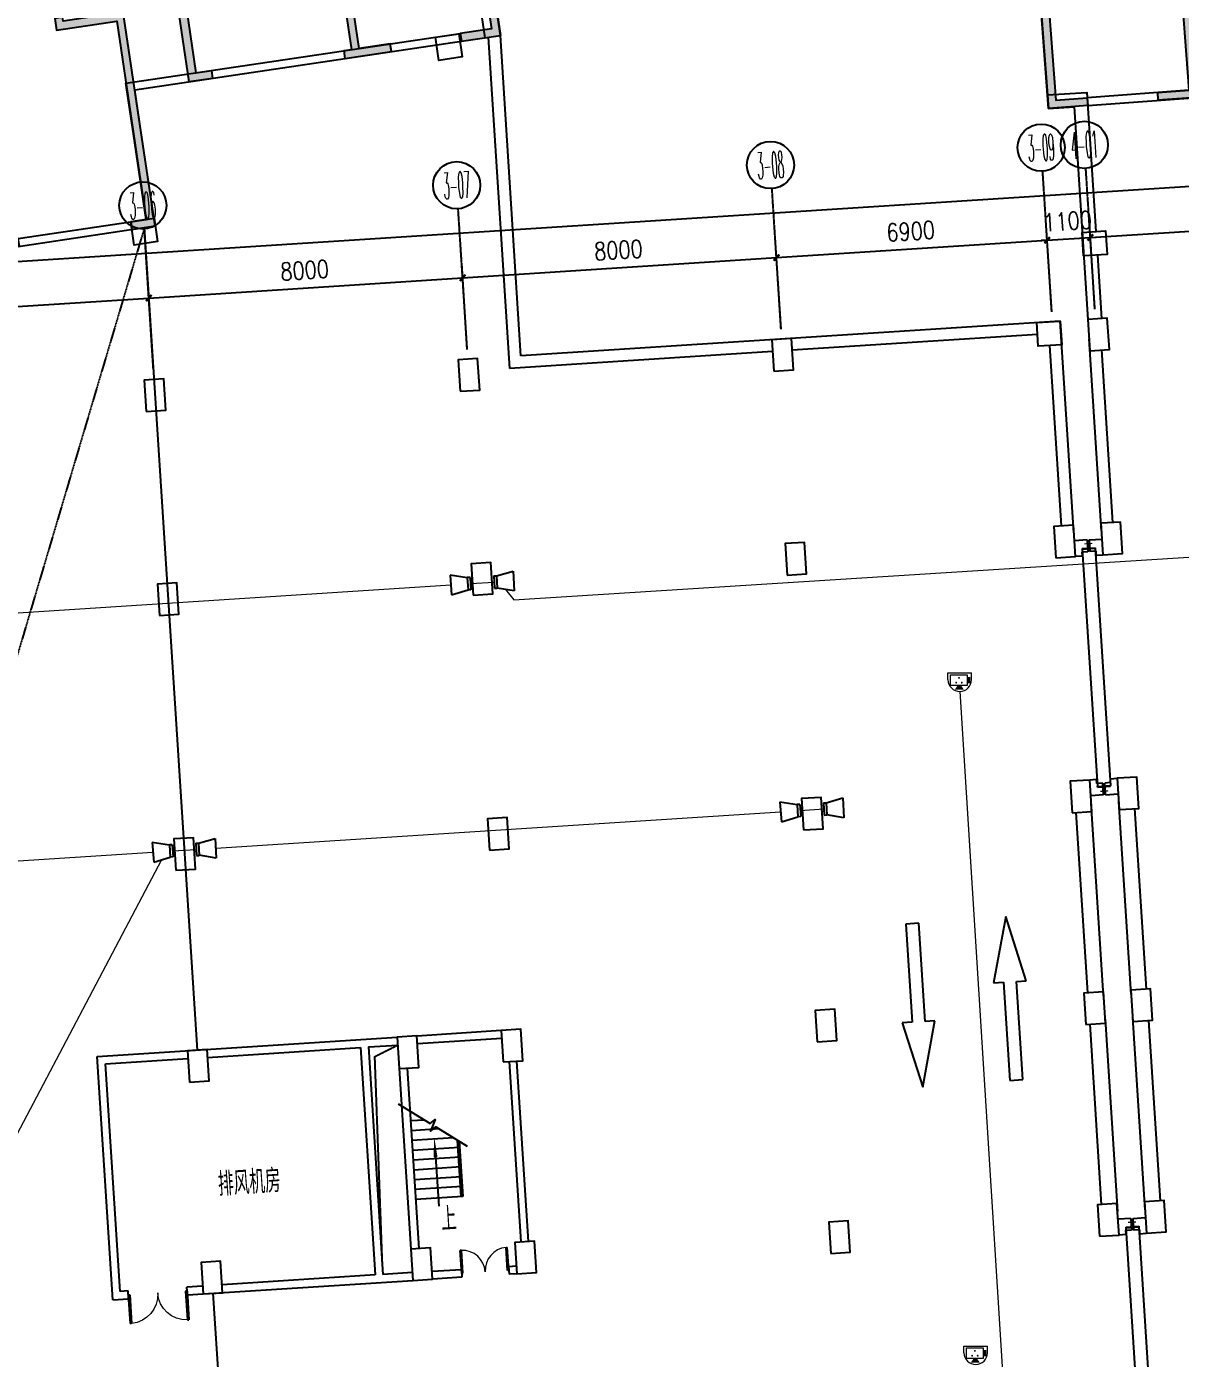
# Model space of a CAD drawing. Extents: x -781653 to 929899, y -295171 to 30012.
# Drawn here: x -165769 to -136419, y -153139 to -119255 of the extents above; entities that cross this region are included whole.
import ezdxf
from ezdxf.enums import TextEntityAlignment as Align

# ---------------------------------------------------------------- set-up
doc = ezdxf.new("R2010")
doc.units = 0
doc.header["$LTSCALE"] = 10
doc.header["$MEASUREMENT"] = 0
doc.linetypes.add('CENTER', pattern=[2, 1.25, -0.25, 0.25, -0.25])
doc.linetypes.add('DASH', pattern=[0.35, 0.25, -0.1])
doc.layers.get('0').update_dxf_attribs({"linetype": 'CONTINUOUS'})
doc.layers.get('Defpoints').update_dxf_attribs({"linetype": 'CONTINUOUS'})
for name, color, linetype in [('A-STAIRS', 9, 'CONTINUOUS'), ('AXIS', 3, 'CONTINUOUS'), ('AXIS_TEXT', 7, 'CONTINUOUS'), ('COLU', 1, 'CONTINUOUS'), ('DIM_SYMB', 3, 'CONTINUOUS'), ('DOTE', 8, 'CENTER'), ('PUB_DIM', 3, 'CONTINUOUS'), ('Q', 7, 'CONTINUOUS'), ('Q-200填充', 252, 'CONTINUOUS'), ('RD-equip', 3, 'CONTINUOUS'), ('STAIR', 9, 'CONTINUOUS'), ('TEXT', 7, 'CONTINUOUS'), ('wall', 8, 'CONTINUOUS'), ('WINDOW', 4, 'CONTINUOUS'), ('结构墙', 1, 'CONTINUOUS'), ('行车方向', 4, 'CONTINUOUS'), ('行车线', 207, 'CONTINUOUS')]:
    doc.layers.add(name, color=color, linetype=linetype)
doc.layers.add('RD-line', color=2, linetype='CONTINUOUS', lineweight=0)
doc.layers.get('DOTE').off()
doc.styles.add('_TCH_AXIS', font='COMPLEX', dxfattribs={"bigfont": 'GBCBIG'})
doc.styles.add('_TEL_DIM', font='SIMPLEX', dxfattribs={"width": 0.8, "height": 3.5, "bigfont": 'HZTXT'})
doc.styles.add('COMPLEX', font='COMPLEX')
doc.styles.add('DIM_FONT', font='SIMPLEX', dxfattribs={"width": 0.8, "bigfont": 'HZTXT'})
doc.styles.add('FS2', font='tjromans.shx', dxfattribs={"width": 0.8, "bigfont": 'tjhztxt.shx'})
doc.linetypes.add('BRA', pattern='A,2.8,-0.1,["B",_TEL_DIM,S=0.07,R=0,X=0,Y=-0.12],-0.25', length=3.15)
doc.linetypes.add('CCTV', pattern='A,2.8,-0.1,["V",_TEL_DIM,S=0.07,R=0,X=0,Y=-0.12],-0.25', length=3.15)
doc.dimstyles.new('DIMN300', dxfattribs={"dimscale": 3, "dimtxt": 300, "dimasz": 100, "dimexe": 250, "dimexo": 300, "dimgap": 150, "dimtad": 1, "dimdec": 0, "dimzin": 0, "dimdsep": 46, "dimtxsty": 'DIM_FONT', "dimblk": 'ARCHTICK', "dimcen": 0.09, "dimclrt": 7, "dimazin": 2, "dimtfac": 1, "dimtdec": 0, "dimtix": 1, "dimtmove": 2, "dimatfit": 3, "dimfxl": 0, "dimtolj": 1, "dimtzin": 0, "dimarcsym": 0})

# ---------------------------------------------------------------- blocks, each defined once
blk = doc.blocks.new('JG003')
at = {"layer": 'Q-200填充'}
h = blk.add_hatch(color=256, dxfattribs=at)
h.paths.add_polyline_path([(23000, -3300), (22900, -3300), (22900, -3500), (23000, -3500), (25300, -3500), (25300, -3085), (25100, -3085), (25100, -3300), (23200, -3300), (23200, -2450), (23200, -2350), (23200, -200), (23200, -200), (23200, 0), (23000, 0), (23000, 0), (20600, 0), (20600, -200), (23000, -200), (23000, -2350), (20800, -2350), (20800, -1825), (20600, -1825), (20600, -3300), (20600, -3300), (20600, -3500), (20700, -3500), (20800, -3500), (20900, -3500), (20900, -3300), (20800, -3300), (20800, -2550), (23000, -2550)])
h.paths.add_polyline_path([(17650, 3900), (17650, 3700), (18400, 3700), (18400, 3600), (18600, 3600), (18600, 3700), (18700, 3700), (18700, 3900), (18600, 3900)])
h.paths.add_polyline_path([(20800, 4000), (20800, 3700), (20600, 3700), (20500, 3700), (20500, 3900), (20600, 3900), (20600, 4000), (20600, 4000), (20600, 4200), (23200, 4200), (23200, 2250), (23200, 2150), (23200, 1100), (23000, 1100), (23000, 2150), (20800, 2150), (20800, 1625), (20600, 1625), (20600, 2350), (21750, 2350), (21950, 2350), (21950, 2350), (23000, 2350), (23000, 4000), (21950, 4000)])
h.paths.add_polyline_path([(25950, -4800), (29200, -4800), (29200, -6600), (29000, -6600), (29000, -5000), (26050, -5000), (26050, -6700), (25850, -6700), (25850, -5000), (24800, -5000), (24400, -5000), (24400, -4800)])
h.paths.add_polyline_path([(21200, -5000), (20800, -5000), (20800, -4800), (22600, -4800), (22600, -5000), (21400, -5000), (21400, -6000), (21200, -6000)])
h.paths.add_polyline_path([(11050, -4800), (7800, -4800), (7800, -6600), (8000, -6600), (8000, -5000), (10950, -5000), (10950, -6700), (11150, -6700), (11150, -5000), (12200, -5000), (12600, -5000), (12600, -4800)])
h.paths.add_polyline_path([(9600, -11800), (9600, -14000), (10000, -14000), (10000, -14200), (9400, -14200), (9400, -11800), (9400, -8700), (10950, -8700), (10950, -8600), (11150, -8600), (11150, -8900), (9600, -8900)])
h.paths.add_polyline_path([(13300, -14000), (12900, -14000), (12900, -14200), (13500, -14200), (13500, -13100), (14300, -13100), (14300, -12900), (13500, -12900), (13500, -11800), (13500, -8900), (13550, -8900), (13550, -8700), (13300, -8700), (13300, -11800)])
h.paths.add_polyline_path([(16900, -12900), (16100, -12900), (16100, -13100), (17100, -13100), (17100, -9900), (17100, -8600), (16900, -8600), (16900, -8700), (14700, -8700), (14700, -7100), (14750, -7100), (14750, -6900), (14500, -6900), (14500, -8900), (16900, -8900), (16900, -9900)])
h.paths.add_polyline_path([(27400, -11800), (27400, -14000), (27000, -14000), (27000, -14200), (27600, -14200), (27600, -11800), (27600, -8700), (26050, -8700), (26050, -8600), (25850, -8600), (25850, -8900), (27400, -8900)])
h.paths.add_polyline_path([(34450, -5800), (34450, -6000), (36800, -6000), (36800, -10500), (36000, -10500), (36000, -10700), (37000, -10700), (37000, -5800)])
h.paths.add_polyline_path([(35700, 0), (35700, -200), (36800, -200), (36800, -1650), (36800, -3300), (34350, -3300), (34350, -3500), (36800, -3500), (37000, -3500), (37000, -1650), (37000, 0)])
h.paths.add_polyline_path([(2550, -5800), (2550, -6000), (200, -6000), (200, -10500), (1000, -10500), (1000, -10700), (0, -10700), (0, -5800)])
h.paths.add_polyline_path([(17150, -3300), (17150, -3500), (16950, -3500), (16950, -3100), (18400, -3100), (18400, -1600), (18600, -1600), (18600, -3500), (18400, -3500), (18400, -3300)])
h.paths.add_polyline_path([(17025, 2400), (17225, 2400), (17225, -1760), (17025, -1760)])
h.paths.add_polyline_path([(2500, 0), (2500, -200), (3600, -200), (3600, -3500), (3900, -3500), (3900, -3300), (3800, -3300), (3800, -200), (4600, -200), (4600, 0)])
h.paths.add_polyline_path([(3600, -7450), (3800, -7450), (3800, -10500), (4000, -10500), (4000, -10700), (2800, -10700), (2800, -10500), (3600, -10500)])
h.paths.add_polyline_path([(34500, 0), (34500, -200), (33400, -200), (33400, -3500), (33100, -3500), (33100, -3300), (33200, -3300), (33200, -200), (32400, -200), (32400, 0)])
h.paths.add_polyline_path([(33400, -7450), (33200, -7450), (33200, -10500), (33000, -10500), (33000, -10700), (34200, -10700), (34200, -10500), (33400, -10500)])
h.paths.add_polyline_path([(6600, -1850), (6800, -1850), (6800, -3300), (7600, -3300), (7600, -3500), (5950, -3500), (5950, -3300), (6600, -3300)])
h.paths.add_polyline_path([(8100, 0), (8700, 0), (8700, -600), (8700, -800), (8700, -3500), (8500, -3500), (8500, -200), (8100, -200)])
h.paths.add_polyline_path([(11700, -600), (11700, -600), (11700, 0), (12400, 0), (12400, -200), (11900, -200), (11900, -1285), (11700, -1285), (11700, -800)], flags=17)
h.paths.add_polyline_path([(13300, 0), (14000, 0), (14000, -3500), (11700, -3500), (11700, -3085), (11900, -3085), (11900, -3300), (13800, -3300), (13800, -200), (13300, -200)])
h.paths.add_polyline_path([(7800, -10500), (7400, -10500), (7400, -10700), (8000, -10700), (8000, -8500), (7800, -8500)])
h.paths.add_polyline_path([(15800, -5000), (16200, -5000), (16200, -4800), (14400, -4800), (14400, -5000), (15600, -5000), (15600, -6000), (15800, -6000)])
h.paths.add_polyline_path([(15600, -6800), (15800, -6800), (15800, -6900), (17100, -6900), (17100, -8000), (16900, -8000), (16900, -7100), (15550, -7100), (15550, -6900), (15600, -6900)])
h.paths.add_polyline_path([(30400, -1850), (30200, -1850), (30200, -3300), (29400, -3300), (29400, -3500), (31050, -3500), (31050, -3300), (30400, -3300)])
h.paths.add_polyline_path([(28900, 0), (28300, 0), (28300, -600), (28300, -800), (28300, -3500), (28500, -3500), (28500, -200), (28900, -200)])
h.paths.add_polyline_path([(25300, -600), (25300, 0), (24600, 0), (24600, -200), (25100, -200), (25100, -1285), (25300, -1285), (25300, -800)], flags=17)
h.paths.add_polyline_path([(29200, -10500), (29600, -10500), (29600, -10700), (29000, -10700), (29000, -8500), (29200, -8500)])
h.paths.add_polyline_path([(23700, -14000), (24100, -14000), (24100, -14200), (23500, -14200), (23500, -13100), (22700, -13100), (22700, -12900), (23500, -12900), (23500, -11800), (23500, -8900), (23450, -8900), (23450, -8700), (23700, -8700), (23700, -11800)])
h.paths.add_polyline_path([(20100, -12900), (20900, -12900), (20900, -13100), (19900, -13100), (19900, -9900), (19900, -8600), (20100, -8600), (20100, -8700), (22300, -8700), (22300, -7100), (22250, -7100), (22250, -6900), (22500, -6900), (22500, -8900), (20100, -8900), (20100, -9900)])
h.paths.add_polyline_path([(21400, -6800), (21200, -6800), (21200, -6900), (19900, -6900), (19900, -8000), (20100, -8000), (20100, -7100), (21450, -7100), (21450, -6900), (21400, -6900)])
h.paths.add_polyline_path([(18400, -7100), (18600, -7100), (18600, -5000), (19300, -5000), (19300, -4800), (17700, -4800), (17700, -5000), (18400, -5000)])
h.paths.add_polyline_path([(16450, 3900), (15650, 3900), (15650, 2000), (15850, 2000), (15850, 3700), (16450, 3700)])
h.paths.add_polyline_path([(15950, -3300), (15850, -3300), (15850, -102), (15850, 0), (15650, 0), (15650, -3500), (15950, -3500)])
h.paths.add_polyline_path([(18600, 500), (18600, 2600), (18400, 2600), (18400, 500)])
h.paths.add_polyline_path([(1300, 0), (1300, -200), (200, -200), (200, -1650), (200, -3300), (2650, -3300), (2650, -3500), (200, -3500), (0, -3500), (0, -1650), (0, 0)])
at = {"layer": 'Q'}
for points in [[(20800, 4000), (20800, 3700), (20600, 3700), (20500, 3700), (20500, 3900), (20600, 3900), (20600, 4000), (20600, 4000), (20600, 4200), (23200, 4200), (23200, 2250), (23200, 2150), (23200, 1100), (23000, 1100), (23000, 2150), (20800, 2150), (20800, 1625), (20600, 1625), (20600, 2350), (21750, 2350), (21750, 2350), (21950, 2350), (21950, 2350), (23000, 2350), (23000, 4000), (21950, 4000), (21950, 4000), (20800, 4000)], [(16450, 3900), (15650, 3900), (15650, 2000), (15850, 2000), (15850, 3700), (16450, 3700), (16450, 3900)], [(15850, 3700), (15850, 3700)], [(15850, 3700), (15850, 3700)], [(18600, 500), (18600, 500), (18600, 2600), (18400, 2600), (18400, 500), (18600, 500), (18600, 500)], [(1300, 0), (1300, -200), (200, -200), (200, -1650), (200, -3300), (2650, -3300), (2650, -3500), (200, -3500), (200, -3500), (0, -3500), (0, -1650), (0, 0), (1300, 0)], [(15950, -3300), (15850, -3300), (15850, -102), (15850, 0), (15650, 0), (15650, -3500), (15950, -3500), (15950, -3300)], [(23000, -3300), (22900, -3300), (22900, -3500), (23000, -3500), (25300, -3500), (25300, -3085), (25100, -3085), (25100, -3300), (23200, -3300), (23200, -2450), (23200, -2350), (23200, -200), (23200, -200), (23200, -200), (23200, 0), (23000, 0), (23000, 0), (20600, 0), (20600, -200), (23000, -200), (23000, -2350), (20800, -2350), (20800, -1825), (20600, -1825), (20600, -3300), (20600, -3300), (20600, -3500), (20700, -3500), (20800, -3500), (20900, -3500), (20900, -3300), (20800, -3300), (20800, -2550), (23000, -2550), (23000, -3300)], [(35700, 0), (35700, -200), (36800, -200), (36800, -1650), (36800, -3300), (34350, -3300), (34350, -3500), (36800, -3500), (36800, -3500), (37000, -3500), (37000, -1650), (37000, 0), (35700, 0)], [(2500, 0), (2500, -200), (3600, -200), (3600, -3500), (3900, -3500), (3900, -3300), (3800, -3300), (3800, -200), (4600, -200), (4600, 0), (2500, 0)], [(8100, 0), (8700, 0), (8700, -600), (8700, -600), (8700, -800), (8700, -800), (8700, -3500), (8500, -3500), (8500, -200), (8100, -200), (8100, 0)], [(13300, 0), (14000, 0), (14000, -3500), (11700, -3500), (11700, -3085), (11900, -3085), (11900, -3300), (13800, -3300), (13800, -200), (13300, -200), (13300, 0)], [(11700, -600), (11700, -600), (11700, 0), (12400, 0), (12400, -200), (11900, -200), (11900, -1285), (11700, -1285), (11700, -800), (11700, -800), (11700, -600)], [(25300, -600), (25300, -600), (25300, 0), (24600, 0), (24600, -200), (25100, -200), (25100, -1285), (25300, -1285), (25300, -800), (25300, -800), (25300, -600)], [(28900, 0), (28300, 0), (28300, -600), (28300, -600), (28300, -800), (28300, -800), (28300, -3500), (28500, -3500), (28500, -200), (28900, -200), (28900, 0)], [(34500, 0), (34500, -200), (33400, -200), (33400, -3500), (33100, -3500), (33100, -3300), (33200, -3300), (33200, -200), (32400, -200), (32400, 0), (34500, 0)], [(17150, -3300), (17150, -3500), (16950, -3500), (16950, -3100), (18400, -3100), (18400, -1600), (18600, -1600), (18600, -3500), (18400, -3500), (18400, -3300), (17150, -3300)], [(6600, -1850), (6800, -1850), (6800, -3300), (7600, -3300), (7600, -3500), (5950, -3500), (5950, -3300), (6600, -3300), (6600, -1850)], [(30400, -1850), (30200, -1850), (30200, -3300), (29400, -3300), (29400, -3500), (31050, -3500), (31050, -3300), (30400, -3300), (30400, -1850)], [(11050, -4800), (7800, -4800), (7800, -6600), (8000, -6600), (8000, -5000), (10950, -5000), (10950, -6700), (11150, -6700), (11150, -5000), (12200, -5000), (12600, -5000), (12600, -4800), (11050, -4800), (11050, -4800)], [(15800, -5000), (16200, -5000), (16200, -4800), (14400, -4800), (14400, -5000), (15600, -5000), (15600, -6000), (15800, -6000), (15800, -5000)], [(18400, -7100), (18600, -7100), (18600, -5000), (19300, -5000), (19300, -4800), (17700, -4800), (17700, -5000), (18400, -5000), (18400, -7100)], [(21200, -5000), (20800, -5000), (20800, -4800), (22600, -4800), (22600, -5000), (21400, -5000), (21400, -6000), (21200, -6000), (21200, -5000)], [(25950, -4800), (29200, -4800), (29200, -6600), (29000, -6600), (29000, -5000), (26050, -5000), (26050, -6700), (25850, -6700), (25850, -5000), (24800, -5000), (24400, -5000), (24400, -4800), (25950, -4800), (25950, -4800)], [(2550, -5800), (2550, -6000), (200, -6000), (200, -10500), (1000, -10500), (1000, -10700), (0, -10700), (0, -5800), (2550, -5800)], [(34450, -5800), (34450, -6000), (36800, -6000), (36800, -10500), (36000, -10500), (36000, -10700), (37000, -10700), (37000, -5800), (34450, -5800)], [(16900, -12900), (16100, -12900), (16100, -13100), (17100, -13100), (17100, -9900), (17100, -8600), (16900, -8600), (16900, -8700), (14700, -8700), (14700, -7100), (14750, -7100), (14750, -6900), (14500, -6900), (14500, -8900), (16900, -8900), (16900, -9900), (16900, -12900)], [(15600, -6800), (15800, -6800), (15800, -6900), (17100, -6900), (17100, -8000), (16900, -8000), (16900, -7100), (15550, -7100), (15550, -6900), (15600, -6900), (15600, -6800)], [(21400, -6800), (21200, -6800), (21200, -6900), (19900, -6900), (19900, -8000), (20100, -8000), (20100, -7100), (21450, -7100), (21450, -6900), (21400, -6900), (21400, -6800)], [(20100, -12900), (20900, -12900), (20900, -13100), (19900, -13100), (19900, -9900), (19900, -8600), (20100, -8600), (20100, -8700), (22300, -8700), (22300, -7100), (22250, -7100), (22250, -6900), (22500, -6900), (22500, -8900), (20100, -8900), (20100, -9900), (20100, -12900)], [(3600, -7450), (3800, -7450), (3800, -10500), (4000, -10500), (4000, -10700), (2800, -10700), (2800, -10500), (3600, -10500), (3600, -7450)], [(33400, -7450), (33200, -7450), (33200, -10500), (33000, -10500), (33000, -10700), (34200, -10700), (34200, -10500), (33400, -10500), (33400, -7450)], [(7800, -10500), (7400, -10500), (7400, -10700), (8000, -10700), (8000, -8500), (7800, -8500), (7800, -10500)], [(29200, -10500), (29600, -10500), (29600, -10700), (29000, -10700), (29000, -8500), (29200, -8500), (29200, -10500)]]:
    blk.add_lwpolyline(points, dxfattribs=at)
for points in [[(17650, 3900), (17650, 3700), (18400, 3700), (18400, 3600), (18600, 3600), (18600, 3700), (18700, 3700), (18700, 3900), (18600, 3900)], [(17025, 2400), (17225, 2400), (17225, -1760), (17025, -1760)], [(9600, -11800), (9600, -14000), (10000, -14000), (10000, -14200), (9400, -14200), (9400, -11800), (9400, -8700), (10950, -8700), (10950, -8600), (11150, -8600), (11150, -8900), (9600, -8900)], [(13300, -14000), (12900, -14000), (12900, -14200), (13500, -14200), (13500, -13100), (14300, -13100), (14300, -12900), (13500, -12900), (13500, -11800), (13500, -8900), (13550, -8900), (13550, -8700), (13300, -8700), (13300, -11800)], [(23700, -14000), (24100, -14000), (24100, -14200), (23500, -14200), (23500, -13100), (22700, -13100), (22700, -12900), (23500, -12900), (23500, -11800), (23500, -8900), (23450, -8900), (23450, -8700), (23700, -8700), (23700, -11800)], [(27400, -11800), (27400, -14000), (27000, -14000), (27000, -14200), (27600, -14200), (27600, -11800), (27600, -8700), (26050, -8700), (26050, -8600), (25850, -8600), (25850, -8900), (27400, -8900)]]:
    blk.add_lwpolyline(points, close=True, dxfattribs=at)
blk = doc.blocks.new('A$C1C157CE4')
at = {"layer": '行车线', "linetype": 'DASH', "ltscale": 3000}
for points in [[(4167, 2967), (1667, 2967), (1667, 3217), (0, 2800), (1667, 2383), (1667, 2633), (4167, 2633)], [(2531, 833), (2531, 583), (31, 583), (31, 250), (2531, 250), (2531, 0), (4198, 417)]]:
    blk.add_lwpolyline(points, close=True, dxfattribs=at)
blk = doc.blocks.new('A$C24C54C7C')
at = {"layer": 'DIM_SYMB', "linetype": 'ByBlock'}
blk.add_lwpolyline([(1681, 0), (903, 550), (766, 454), (902, 743), (765, 647), (0, 1188)], dxfattribs=at)
at = {"layer": 'STAIR', "linetype": 'ByBlock'}
for p, q in [((196, 2455), (1396, 2455)), ((196, 1049), (196, 2455)), ((246, 1014), (246, 2455)), ((196, 2205), (1396, 2205)), ((196, 1955), (1396, 1955)), ((196, 1705), (1396, 1705)), ((196, 1455), (1396, 1455)), ((196, 1205), (1396, 1205)), ((330, 955), (1396, 955)), ((683, 705), (1396, 705)), ((1037, 455), (1396, 455))]:
    blk.add_line(p, q, dxfattribs=at)
blk.add_lwpolyline([(821, 1155), (821, 2665)], dxfattribs=at)
blk.add_lwpolyline([(821, 895, 0, 100, 0), (821, 1415, 200, 200, 0)], format="xyseb", dxfattribs=at)
blk = doc.blocks.new('$DorLib2D$00000002')
for p, q in [((-0.5, 0), (-0.5, 0.4875)), ((-0.475, 0.4875), (-0.5, 0.4875)), ((-0.475, 0), (-0.475, 0.4875)), ((0.475, 0), (0.475, 0.4875)), ((0.475, 0.4875), (0.5, 0.4875)), ((0.5, 0), (0.5, 0.4875)), ((-0.5, 0), (-0.475, 0)), ((0.5, 0), (0.475, 0))]:
    blk.add_line(p, q)
at = {"lineweight": 13}
for centre, start, end in [((-0.4875, 0), 0, 88.53072), ((0.4875, 0), 91.46928, 180)]:
    blk.add_arc(centre, 0.4875, start, end, dxfattribs=at)
blk = doc.blocks.new('A$C7EC620A8')
at = {"layer": 'COLU'}
for points in [[(193922, 100410), (194516, 100498), (194604, 99905), (194011, 99816)], [(186172, 95715), (186765, 95803), (186854, 95210), (186260, 95121)], [(210374, 95441), (210973, 95479), (211011, 94880), (210413, 94842)], [(209219, 93146), (209818, 93184), (209856, 92585), (209258, 92547)], [(210568, 92431), (211067, 92463), (211015, 93261), (210516, 93229), (210568, 92431)], [(202534, 91914), (203033, 91946), (202982, 92744), (202483, 92712), (202534, 91914)], [(194551, 91400), (195050, 91432), (194998, 92231), (194499, 92198), (194551, 91400)], [(186567, 90886), (187066, 90919), (187015, 91717), (186516, 91685), (186567, 90886)], [(209704, 87164), (210203, 87196), (210152, 87995), (209653, 87963), (209704, 87164)], [(210902, 87241), (211401, 87273), (211349, 88072), (210850, 88040), (210902, 87241)], [(202868, 86724), (203367, 86757), (203316, 87555), (202817, 87523), (202868, 86724)], [(194885, 86211), (195384, 86243), (195332, 87041), (194833, 87009), (194885, 86211)], [(186901, 85697), (187400, 85729), (187349, 86528), (186850, 86496), (186901, 85697)], [(210121, 80678), (210620, 80710), (210569, 81508), (210070, 81476), (210121, 80678)], [(211319, 80755), (211818, 80787), (211766, 81585), (211268, 81553), (211319, 80755)], [(203286, 80238), (203784, 80270), (203733, 81068), (203234, 81036), (203286, 80238)], [(195302, 79724), (195801, 79756), (195750, 80555), (195251, 80523), (195302, 79724)], [(187319, 79211), (187817, 79243), (187766, 80041), (187267, 80009), (187319, 79211)], [(210468, 75289), (210967, 75321), (210916, 76119), (210417, 76087), (210468, 75289)], [(211666, 75366), (212165, 75398), (212113, 76196), (211614, 76164), (211666, 75366)], [(203632, 74849), (204131, 74881), (204080, 75679), (203581, 75647), (203632, 74849)], [(193004, 74165), (193503, 74197), (193452, 74996), (192953, 74964), (193004, 74165)], [(195649, 74335), (196148, 74367), (196096, 75166), (195597, 75134), (195649, 74335)], [(187665, 73822), (188164, 73854), (188113, 74652), (187614, 74620), (187665, 73822)], [(210815, 69900), (211314, 69932), (211262, 70730), (210763, 70698), (210815, 69900)], [(212012, 69977), (212511, 70009), (212460, 70808), (211961, 70775), (212012, 69977)], [(203979, 69460), (204478, 69492), (204427, 70291), (203928, 70259), (203979, 69460)], [(193351, 68776), (193850, 68808), (193799, 69607), (193300, 69575), (193351, 68776)], [(195995, 68947), (196494, 68979), (196443, 69777), (195944, 69745), (195995, 68947)], [(188012, 68433), (188511, 68465), (188460, 69263), (187961, 69231), (188012, 68433)]]:
    blk.add_lwpolyline(points, close=True, dxfattribs=at)
at = {"layer": '结构墙', "linetype": 'ByBlock'}
for p, q in [((195820, 91983), (195277, 100410)), ((196100, 92301), (195575, 100454)), ((209818, 93184), (196100, 92301)), ((210164, 87795), (209818, 93184)), ((209238, 92846), (203001, 92445)), ((209852, 87975), (209557, 92566)), ((202502, 92413), (195820, 91983)), ((210502, 87616), (210177, 87596)), ((210552, 87620), (210876, 87641)), ((210378, 87208), (210203, 87196)), ((210727, 87230), (210902, 87241)), ((210744, 81519), (210569, 81508)), ((211093, 81542), (211268, 81553)), ((210919, 81130), (210595, 81109)), ((210969, 81133), (211293, 81154)), ((210517, 76094), (210221, 80684)), ((210922, 76020), (210608, 80909)), ((211621, 76064), (211306, 80954)), ((212013, 76190), (211718, 80780)), ((210568, 75295), (210863, 70705)), ((210961, 75421), (211275, 70531)), ((211659, 75466), (211974, 70576)), ((212065, 75392), (212360, 70801)), ((211612, 70352), (211288, 70331)), ((211662, 70355), (211987, 70376)), ((211488, 69943), (211314, 69932)), ((211838, 69966), (212012, 69977))]:
    blk.add_line(p, q, dxfattribs=at)
at = {"layer": '结构墙'}
for p, q in [((210502, 87616), (210521, 87317)), ((210552, 87620), (210571, 87320)), ((210521, 87317), (210371, 87307)), ((210371, 87307), (210378, 87208)), ((210720, 87330), (210571, 87320)), ((210720, 87330), (210727, 87230)), ((210750, 81420), (210744, 81519)), ((210900, 81429), (210750, 81420)), ((210919, 81130), (210900, 81429)), ((211099, 81442), (210950, 81432)), ((210969, 81133), (210950, 81432)), ((211099, 81442), (211093, 81542)), ((211612, 70352), (211632, 70053)), ((211662, 70355), (211682, 70056)), ((211632, 70053), (211482, 70043)), ((211482, 70043), (211488, 69943)), ((211831, 70066), (211682, 70056)), ((211831, 70066), (211838, 69966))]:
    blk.add_line(p, q, dxfattribs=at)
for points in [[(158980, 94995), (157401, 105578), (172682, 107857), (172077, 111913), (176973, 112643), (176929, 112940), (179896, 113382), (180545, 109030), (193996, 111037), (195575, 100454)], [(159376, 95054), (157856, 105241), (173137, 107521), (172532, 111576), (177428, 112306), (177384, 112603), (179560, 112928), (180209, 108576), (193660, 110582), (195180, 100395)]]:
    blk.add_lwpolyline(points, dxfattribs=at)
at = {"layer": '结构墙', "linetype": 'ByBlock'}
for points in [[(208714, 109261), (209520, 98591)], [(209498, 98941), (210495, 99005), (210723, 95463)], [(209520, 98591), (210169, 98633), (210516, 93229)], [(210762, 94864), (210866, 93251)], [(210548, 92730), (210863, 87840)], [(210867, 92450), (211150, 88059)]]:
    blk.add_lwpolyline(points, dxfattribs=at)
blk = doc.blocks.new('_AXISO')
blk.add_circle((0, 0), 0.5)
at = {"layer": 'AXIS_TEXT', "style": 'COMPLEX', "width": 1.041667}
blk.add_attdef('A', text='', height=0.56, dxfattribs=at).set_placement((-0.25, -0.28), (0.25, -0.28), align=Align.FIT)
blk = doc.blocks.new('_ArchTick')
at = {"color": 0, "linetype": 'ByBlock', "const_width": 0.4}
blk.add_lwpolyline([(-0.5, -0.5), (0.5, 0.5)], dxfattribs=at)
blk = doc.blocks.new('*D204')
at = {"layer": 'Defpoints', "color": 0}
for p in [(218605, 102695), (218751, 100423), (210768, 99909)]:
    blk.add_point(p, dxfattribs=at)
at = {"layer": 'PUB_DIM', "color": 0, "lineweight": -2}
for p, q in [((218722, 100872), (218581, 103069)), ((210622, 102181), (218605, 102695)), ((210739, 100358), (210598, 102555))]:
    blk.add_line(p, q, dxfattribs=at)
at = {"layer": 'PUB_DIM', "color": 0, "lineweight": -2, "xscale": 150, "yscale": 150, "zscale": 150}
for p, rotation in [((218605, 102695), 3.681321670432449), ((210622, 102181), 183.6813216704325)]:
    blk.add_blockref('_ArchTick', p, dxfattribs=dict(at, rotation=rotation))
at = {"layer": 'PUB_DIM', "color": 7, "insert": (214584, 102887), "char_height": 450, "attachment_point": 5, "rotation": 3.6813, "style": 'DIM_FONT'}
blk.add_mtext('\\A1;8000', dxfattribs=at)
blk = doc.blocks.new('*D205')
at = {"layer": 'Defpoints', "color": 0}
for p in [(209524, 102111), (209670, 99839), (202784, 99396)]:
    blk.add_point(p, dxfattribs=at)
at = {"layer": 'PUB_DIM', "color": 0, "lineweight": -2}
for p, q in [((209641, 100288), (209500, 102485)), ((202755, 99845), (202614, 102042)), ((202638, 101668), (209524, 102111))]:
    blk.add_line(p, q, dxfattribs=at)
at = {"layer": 'PUB_DIM', "color": 0, "lineweight": -2, "xscale": 150, "yscale": 150, "zscale": 150}
for p, rotation in [((209524, 102111), 3.681321670431622), ((202638, 101668), 183.6813216704316)]:
    blk.add_blockref('_ArchTick', p, dxfattribs=dict(at, rotation=rotation))
at = {"layer": 'PUB_DIM', "color": 7, "insert": (206052, 102338), "char_height": 450, "attachment_point": 5, "rotation": 3.6813, "style": 'DIM_FONT'}
blk.add_mtext('\\A1;6900', dxfattribs=at)
blk = doc.blocks.new('*D206')
at = {"layer": 'Defpoints', "color": 0}
for p in [(202638, 101668), (202784, 99396), (194801, 98882)]:
    blk.add_point(p, dxfattribs=at)
at = {"layer": 'PUB_DIM', "color": 0, "lineweight": -2}
for p, q in [((202755, 99845), (202614, 102042)), ((194655, 101154), (202638, 101668)), ((194772, 99331), (194631, 101528))]:
    blk.add_line(p, q, dxfattribs=at)
at = {"layer": 'PUB_DIM', "color": 0, "lineweight": -2, "xscale": 150, "yscale": 150, "zscale": 150}
for p, rotation in [((202638, 101668), 3.681321670432335), ((194655, 101154), 183.6813216704323)]:
    blk.add_blockref('_ArchTick', p, dxfattribs=dict(at, rotation=rotation))
at = {"layer": 'PUB_DIM', "color": 7, "insert": (198617, 101860), "char_height": 450, "attachment_point": 5, "rotation": 3.6813, "style": 'DIM_FONT'}
blk.add_mtext('\\A1;8000', dxfattribs=at)
blk = doc.blocks.new('*D207')
at = {"layer": 'Defpoints', "color": 0}
for p in [(194655, 101154), (194801, 98882), (186817, 98368)]:
    blk.add_point(p, dxfattribs=at)
at = {"layer": 'PUB_DIM', "color": 0, "lineweight": -2}
for p, q in [((194772, 99331), (194631, 101528)), ((186788, 98817), (186647, 101014)), ((186671, 100640), (194655, 101154))]:
    blk.add_line(p, q, dxfattribs=at)
at = {"layer": 'PUB_DIM', "color": 0, "lineweight": -2, "xscale": 150, "yscale": 150, "zscale": 150}
for p, rotation in [((194655, 101154), 3.681321670432347), ((186671, 100640), 183.6813216704323)]:
    blk.add_blockref('_ArchTick', p, dxfattribs=dict(at, rotation=rotation))
at = {"layer": 'PUB_DIM', "color": 7, "insert": (190634, 101346), "char_height": 450, "attachment_point": 5, "rotation": 3.6813, "style": 'DIM_FONT'}
blk.add_mtext('\\A1;8000', dxfattribs=at)
blk = doc.blocks.new('*D208')
at = {"layer": 'Defpoints', "color": 0}
for p in [(186671, 100640), (186817, 98368), (178834, 97855)]:
    blk.add_point(p, dxfattribs=at)
at = {"layer": 'PUB_DIM', "color": 0, "lineweight": -2}
for p, q in [((186788, 98817), (186647, 101014)), ((178688, 100127), (186671, 100640)), ((178805, 98304), (178664, 100501))]:
    blk.add_line(p, q, dxfattribs=at)
at = {"layer": 'PUB_DIM', "color": 0, "lineweight": -2, "xscale": 150, "yscale": 150, "zscale": 150}
for p, rotation in [((186671, 100640), 3.681321670432831), ((178688, 100127), 183.6813216704328)]:
    blk.add_blockref('_ArchTick', p, dxfattribs=dict(at, rotation=rotation))
at = {"layer": 'PUB_DIM', "color": 7, "insert": (182650, 100832), "char_height": 450, "attachment_point": 5, "rotation": 3.6813, "style": 'DIM_FONT'}
blk.add_mtext('\\A1;8000', dxfattribs=at)
blk = doc.blocks.new('*D279')
at = {"layer": 'Defpoints', "color": 0}
for p in [(296371, 108841), (296590, 105431), (146900, 95800)]:
    blk.add_point(p, dxfattribs=at)
at = {"layer": 'PUB_DIM', "color": 0, "lineweight": -2}
for p, q in [((296561, 105880), (296347, 109215)), ((146680, 99210), (296371, 108841)), ((146871, 96249), (146656, 99584))]:
    blk.add_line(p, q, dxfattribs=at)
at = {"layer": 'PUB_DIM', "color": 0, "lineweight": -2, "xscale": 150, "yscale": 150, "zscale": 150}
for p, rotation in [((296371, 108841), 3.681321670432589), ((146680, 99210), 183.6813216704326)]:
    blk.add_blockref('_ArchTick', p, dxfattribs=dict(at, rotation=rotation))
at = {"layer": 'PUB_DIM', "color": 7, "insert": (228434, 104921), "char_height": 450, "attachment_point": 5, "rotation": 3.6813, "style": 'DIM_FONT'}
blk.add_mtext('\\A1;150000', dxfattribs=at)
blk = doc.blocks.new('*D304')
at = {"layer": 'Defpoints', "color": 0}
for p in [(210622, 102181), (209670, 99839), (210768, 99909)]:
    blk.add_point(p, dxfattribs=at)
at = {"layer": 'PUB_DIM', "color": 0, "lineweight": -2}
for p, q in [((209641, 100288), (209500, 102485)), ((210739, 100358), (210598, 102555)), ((209524, 102111), (209374, 102101)), ((209524, 102111), (210622, 102181)), ((210622, 102181), (210771, 102191))]:
    blk.add_line(p, q, dxfattribs=at)
at = {"layer": 'PUB_DIM', "color": 0, "lineweight": -2, "xscale": 150, "yscale": 150, "zscale": 150}
for p, rotation in [((209524, 102111), 3.681321670149132), ((210622, 102181), 183.6813216701491)]:
    blk.add_blockref('_ArchTick', p, dxfattribs=dict(at, rotation=rotation))
at = {"layer": 'PUB_DIM', "color": 7, "insert": (210044, 102595), "char_height": 450, "attachment_point": 5, "rotation": 3.6813, "style": 'DIM_FONT'}
blk.add_mtext('\\A1;1100', dxfattribs=at)
blk = doc.blocks.new('PCY07')
at = {"color": 0, "lineweight": -2}
for p, q in [((-321, 0), (-321, 182)), ((-321, 182), (321, 182)), ((-249, -161), (-249, 129)), ((-249, 129), (205, 129)), ((205, 129), (205, -161)), ((321, 0), (321, 182)), ((205, -161), (-249, -161))]:
    blk.add_line(p, q, dxfattribs=at)
at = {"color": 0, "lineweight": -2, "const_width": 25}
for points in [[(-34, 48, 1), (-9, 48, 1)], [(-111, -81, 1), (-86, -81, 1)], [(67, -81, -1), (42, -81, -1)]]:
    blk.add_lwpolyline(points, format="xyb", close=True, dxfattribs=at)
at = {"color": 0, "lineweight": -2, "const_width": 80}
blk.add_lwpolyline([(245, 69), (245, -100)], dxfattribs=at)
at = {"color": 0, "lineweight": -2}
blk.add_lwpolyline([(-12, -162, 100, 250, 0), (-12, -272, 250, 250, 0)], format="xyseb", dxfattribs=at)
blk.add_arc((0, 0), 321, 180, 0, dxfattribs=at)
blk = doc.blocks.new('adasdasdasd')
at = {"layer": 'RD-equip'}
for p, q in [((-151, 430), (-251, 0)), ((-154, 500), (-154, 430)), ((-154, 500), (159, 500)), ((-154, 430), (159, 430)), ((251, 0), (158, 430)), ((159, 500), (159, 430)), ((-251, 0), (251, 0))]:
    blk.add_line(p, q, dxfattribs=at)
blk = doc.blocks.new('A$C447C5B7F')
at = {"layer": 'AXIS', "linetype": 'ByBlock'}
for p, q in [((209641.2, 100287.7), (209410.9, 103867)), ((209641.2, 100287.7), (209410.9, 103867)), ((210738.9, 100358.3), (210508.6, 103937.7)), ((202755.4, 99844.7), (202525.1, 103424)), ((194771.9, 99331), (194541.6, 102910.3)), ((186788.4, 98817.4), (186558.1, 102396.7))]:
    blk.add_line(p, q, dxfattribs=at)
ref = blk.add_blockref('_AXISO', (209372.3, 104465.8), dxfattribs=dict(at, xscale=1200, yscale=1200, zscale=1200))
ref.add_attrib('A', '3-09', dxfattribs={"layer": 'AXIS_TEXT', "linetype": 'ByBlock', "height": 678.82, "rotation": 3.68132, "style": '_TCH_AXIS', "width": 0.265823}).set_placement((209055.4, 104105.3), (209732.8, 104148.9), align=Align.FIT)
ref = blk.add_blockref('_AXISO', (210470.1, 104536.4), dxfattribs=dict(at, xscale=1200, yscale=1200, zscale=1200))
ref.add_attrib('A', '4-01', dxfattribs={"layer": 'AXIS_TEXT', "linetype": 'ByBlock', "height": 678.82, "rotation": 3.68132, "style": '_TCH_AXIS', "width": 0.276316}).set_placement((210153.1, 104175.9), (210830.6, 104219.5), align=Align.FIT)
ref = blk.add_blockref('_AXISO', (202486.6, 104022.8), dxfattribs=dict(at, xscale=1200, yscale=1200, zscale=1200))
ref.add_attrib('A', '3-08', dxfattribs={"layer": 'AXIS_TEXT', "linetype": 'ByBlock', "height": 678.82, "rotation": 3.68132, "style": '_TCH_AXIS', "width": 0.265823}).set_placement((202169.7, 103662.3), (202847.1, 103705.8), align=Align.FIT)
ref = blk.add_blockref('_AXISO', (194503.1, 103509.1), dxfattribs=dict(at, xscale=1200, yscale=1200, zscale=1200))
ref.add_attrib('A', '3-07', dxfattribs={"layer": 'AXIS_TEXT', "linetype": 'ByBlock', "height": 678.82, "rotation": 3.68132, "style": '_TCH_AXIS', "width": 0.265823}).set_placement((194186.2, 103148.6), (194863.6, 103192.2), align=Align.FIT)
ref = blk.add_blockref('_AXISO', (186519.6, 102995.5), dxfattribs=dict(at, xscale=1200, yscale=1200, zscale=1200))
ref.add_attrib('A', '3-06', dxfattribs={"layer": 'AXIS_TEXT', "linetype": 'ByBlock', "height": 678.82, "rotation": 3.68132, "style": '_TCH_AXIS', "width": 0.265823}).set_placement((186202.7, 102634.9), (186880.1, 102678.5), align=Align.FIT)
at = {"layer": 'PUB_DIM'}
dim = blk.add_linear_dim(base=(296370.9, 108840.7), p1=(146899.8, 95800), p2=(296590.3, 105431.1), angle=3.68132, dimstyle='DIMN300', override={"dimscale": 1.5}, dxfattribs=at)
dim.commit()
dim.dimension.update_dxf_attribs({"geometry": '*D279', "text_midpoint": (228434.3, 104920.6), "dimtype": 129})
for p1, p2, picture, middle in [((210767.8, 99909.3), (218751.3, 100422.9), '*D204', (214584.5, 102887.1)), ((202784.3, 99395.6), (209670, 99838.6), '*D205', (206052.1, 102338.1)), ((209670, 99838.6), (210767.8, 99909.3), '*D304', (210043.8, 102595)), ((194800.8, 98882), (202784.3, 99395.6), '*D206', (198617.5, 101859.8)), ((186817.3, 98368.3), (194800.8, 98882), '*D207', (190634, 101346.1)), ((178833.8, 97854.7), (186817.3, 98368.3), '*D208', (182650.5, 100832.5))]:
    dim = blk.add_aligned_dim(p1=p1, p2=p2, distance=2276.6, dimstyle='DIMN300', override={"dimscale": 1.5}, dxfattribs=at)
    dim.commit()
    dim.dimension.update_dxf_attribs({"geometry": picture, "text_midpoint": middle})

msp = doc.modelspace()

# ---------------------------------------------------------------- linework, layer by layer
at = {"layer": 'A-STAIRS', "linetype": 'DASH', "ltscale": 5}
msp.add_line((-175953.5, -168754.8), (-162774, -124402.7), dxfattribs=at)
at = {"layer": 'A-STAIRS'}
for p, q in [((-162776.2, -124368.3), (-161429.7, -145296.2)), ((-161031.7, -151483.4), (-159839.5, -170012.4))]:
    msp.add_line(p, q, dxfattribs=at)
at = {"layer": 'A-STAIRS', "linetype": 'DASH'}
msp.add_lwpolyline([(-156716.3, -150804.9), (-156910.6, -145457.5), (-156327.4, -145168.3)], dxfattribs=at)
at = {"layer": 'RD-line', "linetype": 'BRA', "ltscale": 0.8}
for p, q in [((-153372.2, -133840.2), (-131504.7, -132453.3)), ((-169346.6, -134382), (-154976.8, -133457.5)), ((-154477.6, -133425.3), (-153878.8, -133386.8)), ((-160958.6, -140155.4), (-146588.8, -139230.8)), ((-146089.6, -139198.7), (-145490.8, -139160.2)), ((-176925.6, -141182.7), (-162555.8, -140258.1)), ((-162056.6, -140226), (-161457.8, -140187.5)), ((-168235.6, -151649.2), (-162325.8, -140448.7))]:
    msp.add_line(p, q, dxfattribs=at)
at = {"layer": 'RD-line'}
msp.add_line((-153583.3, -133573.2), (-153372.2, -133840.2), dxfattribs=at)
at = {"layer": 'RD-line', "linetype": 'CCTV', "ltscale": 0.8}
msp.add_line((-142030.7, -136169.7), (-140866.5, -154654.9), dxfattribs=at)
at = {"layer": 'STAIR'}
for p, q in [((-138917.7, -132534.4, 0), (-138588.4, -132513.2, 0)), ((-138917.7, -132534.4, 0), (-138916.7, -132549.4, 0)), ((-138916.7, -132549.4, 0), (-138587.4, -132528.2, 0)), ((-138916.7, -132549.4, 0), (-138528.3, -138587, 0)), ((-138588.4, -132513.2, 0), (-138587.4, -132528.2, 0)), ((-138587.4, -132528.2, 0), (-138198.9, -138565.8, 0)), ((-138528.3, -138587, 0), (-138198.9, -138565.8, 0)), ((-138527.3, -138601.9, 0), (-138198, -138580.7, 0)), ((-138198, -138580.7, 0), (-138198.9, -138565.8, 0)), ((-138527.3, -138601.9, 0), (-138528.3, -138587, 0)), ((-137806.9, -149798.7, 0), (-137477.6, -149777.5, 0)), ((-137806.9, -149798.7, 0), (-137805.9, -149813.7, 0)), ((-137805.9, -149813.7, 0), (-137476.6, -149792.5, 0)), ((-137805.9, -149813.7, 0), (-137417.5, -155851.3, 0)), ((-137477.6, -149777.5, 0), (-137476.6, -149792.5, 0)), ((-137476.6, -149792.5, 0), (-137088.2, -155830.1, 0))]:
    msp.add_line(p, q, dxfattribs=at)
at = {"layer": 'STAIR', "const_width": 30, "elevation": 0}
for points in [[(-138660.6, -132402.6), (-138860.2, -132415.5)], [(-138255.5, -138699.7), (-138455.1, -138712.5)], [(-137549.8, -149666.9), (-137749.4, -149679.8)]]:
    msp.add_lwpolyline(points, dxfattribs=at)
at = {"layer": 'wall'}
for p, q in [((-130215.4, -120417.9), (-138790.9, -121066.1)), ((-138775.8, -121265.5), (-130399.7, -120632.4)), ((-161167.4, -145479.7), (-157275.5, -145229.3)), ((-157075.9, -145216.5), (-156327.4, -145168.3)), ((-163762, -145646.7), (-161666.4, -145511.8))]:
    msp.add_line(p, q, dxfattribs=at)
at = {"layer": 'wall', "linetype": 'ByBlock'}
for p, q in [((-163974.5, -145459.9), (-156340.3, -144968.8)), ((-153695.7, -144798.6), (-155841.3, -144936.7)), ((-153682.9, -144998.2), (-155828.5, -145136.2)), ((-157275.5, -145229.3), (-156903.1, -151017.4)), ((-157075.9, -145216.5), (-156703.5, -151004.5)), ((-163576.4, -151647.1), (-163974.5, -145459.9)), ((-163389.6, -151434.7), (-163762, -145646.7)), ((-153494.7, -145587.3), (-153199.3, -150177.8)), ((-152999.7, -150165), (-153295.1, -145574.5)), ((-156288.9, -145767.1), (-155993.5, -150357.6)), ((-156089.3, -145754.3), (-155794, -150344.8)), ((-156903.1, -151017.4), (-160795, -151267.8)), ((-155955, -150956.4), (-156703.5, -151004.5)), ((-155456.1, -150924.3), (-154707.6, -150876.1)), ((-154694.8, -151075.7), (-155443.2, -151123.9)), ((-154707.6, -150876.1), (-154694.8, -151075.7)), ((-153510.1, -150799.1), (-153310.5, -150786.2)), ((-153510.1, -150799.1), (-153497.2, -150998.7)), ((-153297.6, -150985.8), (-153497.2, -150998.7)), ((-163190.1, -151421.9), (-163389.6, -151434.7)), ((-163177.2, -151621.5), (-163190.1, -151421.9)), ((-161294, -151299.9), (-161693.2, -151325.6)), ((-161680.3, -151525.2), (-161693.2, -151325.6)), ((-161680.3, -151525.2), (-155942.2, -151156)), ((-163576.4, -151647.1), (-163177.2, -151621.5))]:
    msp.add_line(p, q, dxfattribs=at)
at = {"layer": 'wall'}
for points in [[(-170998.5, -124280.5), (-166547.8, -123616.6), (-166385.5, -124704.5), (-162726, -124158.6), (-163050.6, -121982.7), (-163242.4, -120696.9), (-154736.5, -119428.1)], [(-170969, -124478.3), (-166716.1, -123843.9), (-166553.8, -124931.8), (-162498.6, -124326.9), (-162852.7, -121953.2), (-163015, -120865.2), (-154707, -119625.9)]]:
    msp.add_lwpolyline(points, dxfattribs=at)

# ---------------------------------------------------------------- block references
at = {"layer": 'A-STAIRS', "linetype": 'ByBlock', "rotation": 183.6813216700023}
msp.add_blockref('A$C24C54C7C', (-154638.4, -146555.3), dxfattribs=at)
at = {"layer": 'DOTE'}
msp.add_blockref('A$C447C5B7F', (-349332.1, -226799.4), dxfattribs=at)
at = {"layer": 'Q-200填充'}
for p, rotation in [((-140579.4, -110671.3), 4.322157488046935), ((-191891.7, -114354.5), 8.48448379855194)]:
    msp.add_blockref('JG003', p, dxfattribs=dict(at, rotation=rotation))
at = {"layer": 'RD-equip', "xscale": -1, "rotation": 93.06472244445578}
for p in [(-153379.4, -133357.6), (-144991.4, -139130.9), (-160958.4, -140158.2)]:
    msp.add_blockref('adasdasdasd', p, dxfattribs=at)
at = {"layer": 'RD-equip', "rotation": 274.2979208962988}
for p in [(-154976.6, -133460.3), (-146588.6, -139233.7), (-162555.6, -140261)]:
    msp.add_blockref('adasdasdasd', p, dxfattribs=at)
at = {"layer": 'RD-equip', "color": 3, "lineweight": 0, "xscale": 0.9345000046305358, "yscale": 0.934500004601432, "zscale": 0.9345000046725}
for p in [(-142030.7, -135869.9), (-141624.9, -152994.7)]:
    msp.add_blockref('PCY07', p, dxfattribs=at)
at = {"layer": 'WINDOW', "linetype": 'ByBlock'}
for p, xscale, yscale, zscale, rotation in [((-154102.4, -150937.4), 1200, 1200, 1200, 3.681321670168153), ((-162435.1, -151474.6), -1500, 1500, 1500, 183.6813216701367)]:
    msp.add_blockref('$DorLib2D$00000002', p, dxfattribs=dict(at, xscale=xscale, yscale=yscale, zscale=zscale, rotation=rotation))
at = {"layer": '结构墙'}
msp.add_blockref('A$C7EC620A8', (-349293.1, -219932.3), dxfattribs=at)
at = {"layer": '行车方向', "rotation": 273.6813216704323}
msp.add_blockref('A$C1C157CE4', (-143655.9, -142076.5), dxfattribs=at)

# ---------------------------------------------------------------- texts
at = {"layer": 'TEXT', "style": 'FS2', "width": 0.7}
for s, rotation, p in [('排风机房', 3.84244, (-160881.4, -149012.3)), ('上', 3.5202, (-155210.7, -149899.2))]:
    msp.add_text(s, height=600, rotation=rotation, dxfattribs=at).set_placement(p)

doc.saveas('drawing.dxf')
